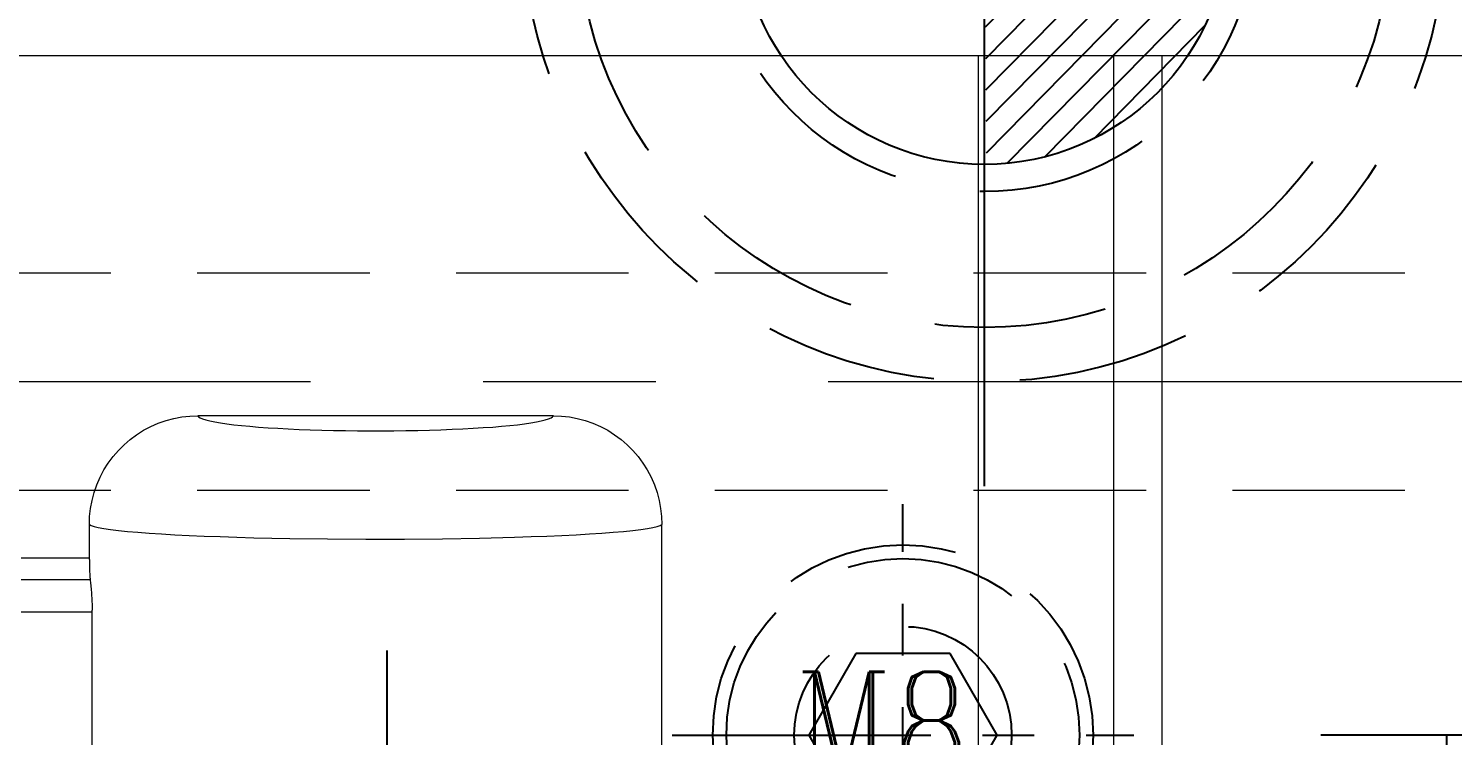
# Model space of a CAD drawing. Header units: inches. Extents: x 160917 to 162189, y -51061 to -50161.
# Drawn here: x 161479.2 to 161531.7, y -50292.2 to -50266.2 of the extents above; entities that cross this region are included whole.
import ezdxf

# ---------------------------------------------------------------- set-up
doc = ezdxf.new("R2010")
doc.units = ezdxf.units.IN
doc.header["$LTSCALE"] = 2
doc.header["$MEASUREMENT"] = 0
for name, pattern in [('CENTER', [50.8, 31.75, -6.35, 6.35, -6.35]), ('CENTER2', [1.125, 0.75, -0.125, 0.125, -0.125]), ('HIDDEN', [9.525, 6.35, -3.175])]:
    doc.linetypes.add(name, pattern=pattern)
doc.layers.get('0').update_dxf_attribs({"linetype": 'CONTINUOUS'})
for name, color, linetype in [('CAV-COR', 1, 'CONTINUOUS'), ('DEFAULT_1', 7, 'CENTER'), ('GE', 214, 'CONTINUOUS'), ('Layer3', 3, 'CONTINUOUS'), ('PIN', 4, 'CONTINUOUS'), ('SCREW', 52, 'HIDDEN'), ('SPRING', 160, 'CONTINUOUS'), ('文字', 1, 'CONTINUOUS')]:
    doc.layers.add(name, color=color, linetype=linetype)
for name, color, linetype, lineweight in [('PRODUCT', 1, 'CONTINUOUS', 15), ('WR', 122, 'HIDDEN', 18), ('枕位', 75, 'CONTINUOUS', 15)]:
    doc.layers.add(name, color=color, linetype=linetype, lineweight=lineweight)
doc.styles.add('ROMANC', font='romanc', dxfattribs={"width": 0.6, "height": 1})
doc.styles.add('ROMANS', font='ROMANS.shx', dxfattribs={"height": 5, "bigfont": 'chineset.shx'})

# ---------------------------------------------------------------- blocks, each defined once
blk = doc.blocks.new('EG-16')
at = {"linetype": 'CENTER'}
for p, q in [((0, -19.617), (0, 19.617)), ((19.617, 0), (-19.617, 0))]:
    blk.add_line(p, q, dxfattribs=at)
at = {"linetype": 'HIDDEN'}
for radius in [15, 12.75, 8]:
    blk.add_circle((0, 0), radius, dxfattribs=at)
blk = doc.blocks.new('20090521.154736')
at = {"layer": 'GE', "extrusion": (0, 0, -1), "zscale": -1, "rotation": 180}
blk.add_blockref('EG-16', (0, 0), dxfattribs=at)
at = {"layer": '文字', "insert": (-4.244, 3.05), "char_height": 5.1, "width": 28.22459, "attachment_point": 1, "style": 'ROMANS'}
blk.add_mtext('{\\f標楷體|b0|i0|c136|p65;E.G}', dxfattribs=at)
blk = doc.blocks.new('20130710.143713')
at = {"layer": 'PIN', "linetype": 'Continuous'}
h = blk.add_hatch(dxfattribs=at)
h.set_pattern_fill('ANSI31', color=256, scale=6.545455, angle=180.5, style=0)
h.set_pattern_definition([(225.5, (3368.2201, 113694.80675), (0.5835685493, -0.573471216), [])])
h.paths.add_polyline_path([(0, 0), (0.079, -9, 0.414214), (9, 0.079)])
h.paths.add_polyline_path([(-9, -0.079), (0, 0), (-0.079, 9, 0.414214)])
at = {"layer": 'PIN', "linetype": 'CENTER2'}
for p, q in [((0, -9.8), (0, 9.8)), ((9.8, 0), (-9.8, 0))]:
    blk.add_line(p, q, dxfattribs=at)
at = {"layer": 'PIN', "linetype": 'Continuous'}
blk.add_circle((0, 0), 9, dxfattribs=at)
at = {"layer": 'SPRING', "linetype": 'CENTER', "ltscale": 0.5}
for p, q in [((0, -20.845), (0, 20.845)), ((20.875, 0), (-20.875, 0))]:
    blk.add_line(p, q, dxfattribs=at)
at = {"layer": 'SPRING', "linetype": 'CENTER'}
blk.add_line((20.875, 0), (-20.875, 0), dxfattribs=at)
at = {"layer": 'SPRING', "linetype": 'HIDDEN', "ltscale": 0.5}
for radius in [17, 15, 10]:
    blk.add_circle((0, 0), radius, dxfattribs=at)
for centre, start, end in [((-12.5, 0), 0, 180), ((12.5, 0), 180, 0)]:
    blk.add_arc(centre, 2.5, start, end, dxfattribs=at)
blk = doc.blocks.new('20160723.115749')
at = {"layer": 'SCREW', "linetype": 'CENTER', "ltscale": 0.15}
for p, q in [((0, -8.5), (0, 8.5)), ((-8.5, 0), (8.5, 0))]:
    blk.add_line(p, q, dxfattribs=at)
at = {"layer": 'SCREW', "ltscale": 0.5}
blk.add_lwpolyline([(-1.732, 3), (-3.464, 0), (-1.732, -3), (1.732, -3), (3.464, 0), (1.732, 3)], close=True, dxfattribs=at)
for radius in [7, 6.5, 4]:
    blk.add_circle((0, 0), radius, dxfattribs=at)
at = {"layer": 'Layer3', "style": 'ROMANC', "width": 0.8}
blk.add_text('M8', height=4.1865, dxfattribs=at).set_placement((-3.976, -1.858))

msp = doc.modelspace()

# ---------------------------------------------------------------- linework, layer by layer
at = {"layer": 'DEFAULT_1', "color": 2, "linetype": 'CENTER', "ltscale": 0.3}
msp.add_line((161492.428, -50289.092), (161492.428, -50388.532), dxfattribs=at)
at = {"layer": 'PRODUCT', "linetype": 'ByBlock'}
msp.add_line((161464.428, -50267.211), (161628.428, -50267.211), dxfattribs=at)
at = {"layer": 'WR', "linetype": 'HIDDEN', "ltscale": 0.5}
for p, q in [((161539.428, -50275.211), (161472.428, -50275.211)), ((161539.428, -50283.211), (161472.428, -50283.211))]:
    msp.add_line(p, q, dxfattribs=at)
at = {"layer": 'WR', "linetype": 'CENTER', "ltscale": 0.5}
msp.add_line((161540.428, -50279.211), (161456.428, -50279.211), dxfattribs=at)
at = {"layer": '枕位', "linetype": 'ByBlock', "ltscale": 0.3}
for p, q in [((161514.209, -50296.442), (161514.209, -50267.211)), ((161519.192, -50297.657), (161519.19, -50267.211)), ((161520.961, -50267.211), (161520.961, -50329.364)), ((161498.565, -50280.461), (161485.472, -50280.461)), ((161481.483, -50285.746), (161481.483, -50284.457)), ((161502.553, -50292.984), (161502.553, -50284.457)), ((161488.867, -50284.974), (161490.249, -50284.992)), ((161490.249, -50284.992), (161491.663, -50285)), ((161491.663, -50285), (161493.083, -50284.997)), ((161493.083, -50284.997), (161494.484, -50284.984)), ((161494.484, -50284.984), (161495.841, -50284.961)), ((161495.841, -50284.961), (161497.128, -50284.928)), ((161478.973, -50285.685), (161481.483, -50285.685)), ((161481.483, -50285.746), (161481.484, -50285.869)), ((161481.484, -50285.869), (161481.486, -50285.989)), ((161478.973, -50286.485), (161481.512, -50286.485)), ((161481.584, -50287.685), (161478.973, -50287.685)), ((161481.584, -50292.976), (161481.584, -50287.607))]:
    msp.add_line(p, q, dxfattribs=at)
for points in [[(161481.483, -50284.457), (161481.493, -50284.161), (161481.526, -50283.868), (161481.581, -50283.577), (161481.659, -50283.287), (161481.758, -50282.999), (161481.879, -50282.721), (161482.02, -50282.455), (161482.181, -50282.199), (161482.358, -50281.958), (161482.55, -50281.735), (161482.758, -50281.527), (161482.981, -50281.335), (161483.221, -50281.158), (161483.477, -50280.996), (161483.742, -50280.856), (161484.019, -50280.736), (161484.305, -50280.636), (161484.595, -50280.558), (161484.885, -50280.503), (161485.177, -50280.471), (161485.472, -50280.461)], [(161485.472, -50280.461), (161485.502, -50280.5), (161485.562, -50280.539), (161485.652, -50280.577), (161485.772, -50280.615), (161485.922, -50280.652), (161486.1, -50280.688), (161486.305, -50280.722), (161486.538, -50280.756), (161486.796, -50280.788), (161487.078, -50280.818), (161487.384, -50280.847), (161487.711, -50280.874), (161488.058, -50280.899), (161488.424, -50280.921), (161488.806, -50280.942), (161489.203, -50280.96), (161489.615, -50280.975), (161490.036, -50280.988), (161490.466, -50280.999), (161490.906, -50281.007), (161491.349, -50281.012), (161491.795, -50281.015), (161492.243, -50281.015), (161492.689, -50281.012), (161493.132, -50281.007), (161493.572, -50280.999), (161494.002, -50280.988), (161494.423, -50280.975), (161494.835, -50280.959), (161495.232, -50280.941), (161495.613, -50280.921), (161495.98, -50280.898), (161496.327, -50280.874), (161496.653, -50280.847), (161496.959, -50280.818), (161497.242, -50280.788), (161497.499, -50280.756), (161497.732, -50280.722), (161497.937, -50280.687), (161498.115, -50280.652), (161498.265, -50280.614), (161498.385, -50280.577), (161498.474, -50280.539), (161498.534, -50280.5), (161498.565, -50280.461)], [(161498.565, -50280.461), (161498.86, -50280.471), (161499.152, -50280.503), (161499.442, -50280.558), (161499.731, -50280.636), (161500.018, -50280.736), (161500.294, -50280.856), (161500.56, -50280.996), (161500.815, -50281.158), (161501.055, -50281.335), (161501.278, -50281.527), (161501.486, -50281.735), (161501.678, -50281.958), (161501.855, -50282.199), (161502.017, -50282.455), (161502.158, -50282.721), (161502.278, -50282.999), (161502.378, -50283.287), (161502.456, -50283.577), (161502.51, -50283.868), (161502.543, -50284.161), (161502.553, -50284.457)], [(161481.483, -50284.458), (161481.545, -50284.496), (161481.655, -50284.534), (161481.811, -50284.572), (161482.014, -50284.609), (161482.263, -50284.645), (161482.556, -50284.68), (161482.892, -50284.714), (161483.27, -50284.747), (161483.687, -50284.778), (161484.143, -50284.808), (161484.634, -50284.836), (161485.158, -50284.862), (161485.714, -50284.886), (161486.298, -50284.908), (161486.908, -50284.928), (161487.542, -50284.946), (161488.867, -50284.974)], [(161497.128, -50284.928), (161497.738, -50284.908), (161498.323, -50284.886), (161498.878, -50284.862), (161499.403, -50284.836), (161499.894, -50284.808), (161500.349, -50284.778), (161500.767, -50284.747), (161501.144, -50284.714), (161501.481, -50284.68), (161501.774, -50284.645), (161502.022, -50284.609), (161502.225, -50284.572), (161502.382, -50284.534), (161502.492, -50284.496), (161502.553, -50284.458)], [(161481.486, -50285.989), (161481.487, -50286.047), (161481.488, -50286.104), (161481.49, -50286.159), (161481.492, -50286.213), (161481.495, -50286.264), (161481.497, -50286.314), (161481.5, -50286.36), (161481.504, -50286.405), (161481.508, -50286.446), (161481.512, -50286.485)], [(161481.512, -50286.485), (161481.518, -50286.533), (161481.524, -50286.584), (161481.529, -50286.637), (161481.535, -50286.694), (161481.541, -50286.753), (161481.546, -50286.815), (161481.552, -50286.879), (161481.557, -50286.946), (161481.562, -50287.014), (161481.566, -50287.084), (161481.57, -50287.155), (161481.574, -50287.228), (161481.577, -50287.302), (161481.58, -50287.378), (161481.582, -50287.454), (161481.583, -50287.53), (161481.584, -50287.607)]]:
    msp.add_lwpolyline(points, dxfattribs=at)

# ---------------------------------------------------------------- block references
at = {"layer": 'CAV-COR'}
msp.add_blockref('20090521.154736', (161546.428, -50292.211), dxfattribs=at)
at = {"layer": 'SCREW', "linetype": 'ByBlock'}
msp.add_blockref('20160723.115749', (161511.428, -50292.211), dxfattribs=at)
at = {"layer": 'SPRING'}
msp.add_blockref('20130710.143713', (161514.428, -50262.211), dxfattribs=at)

doc.saveas('drawing.dxf')
